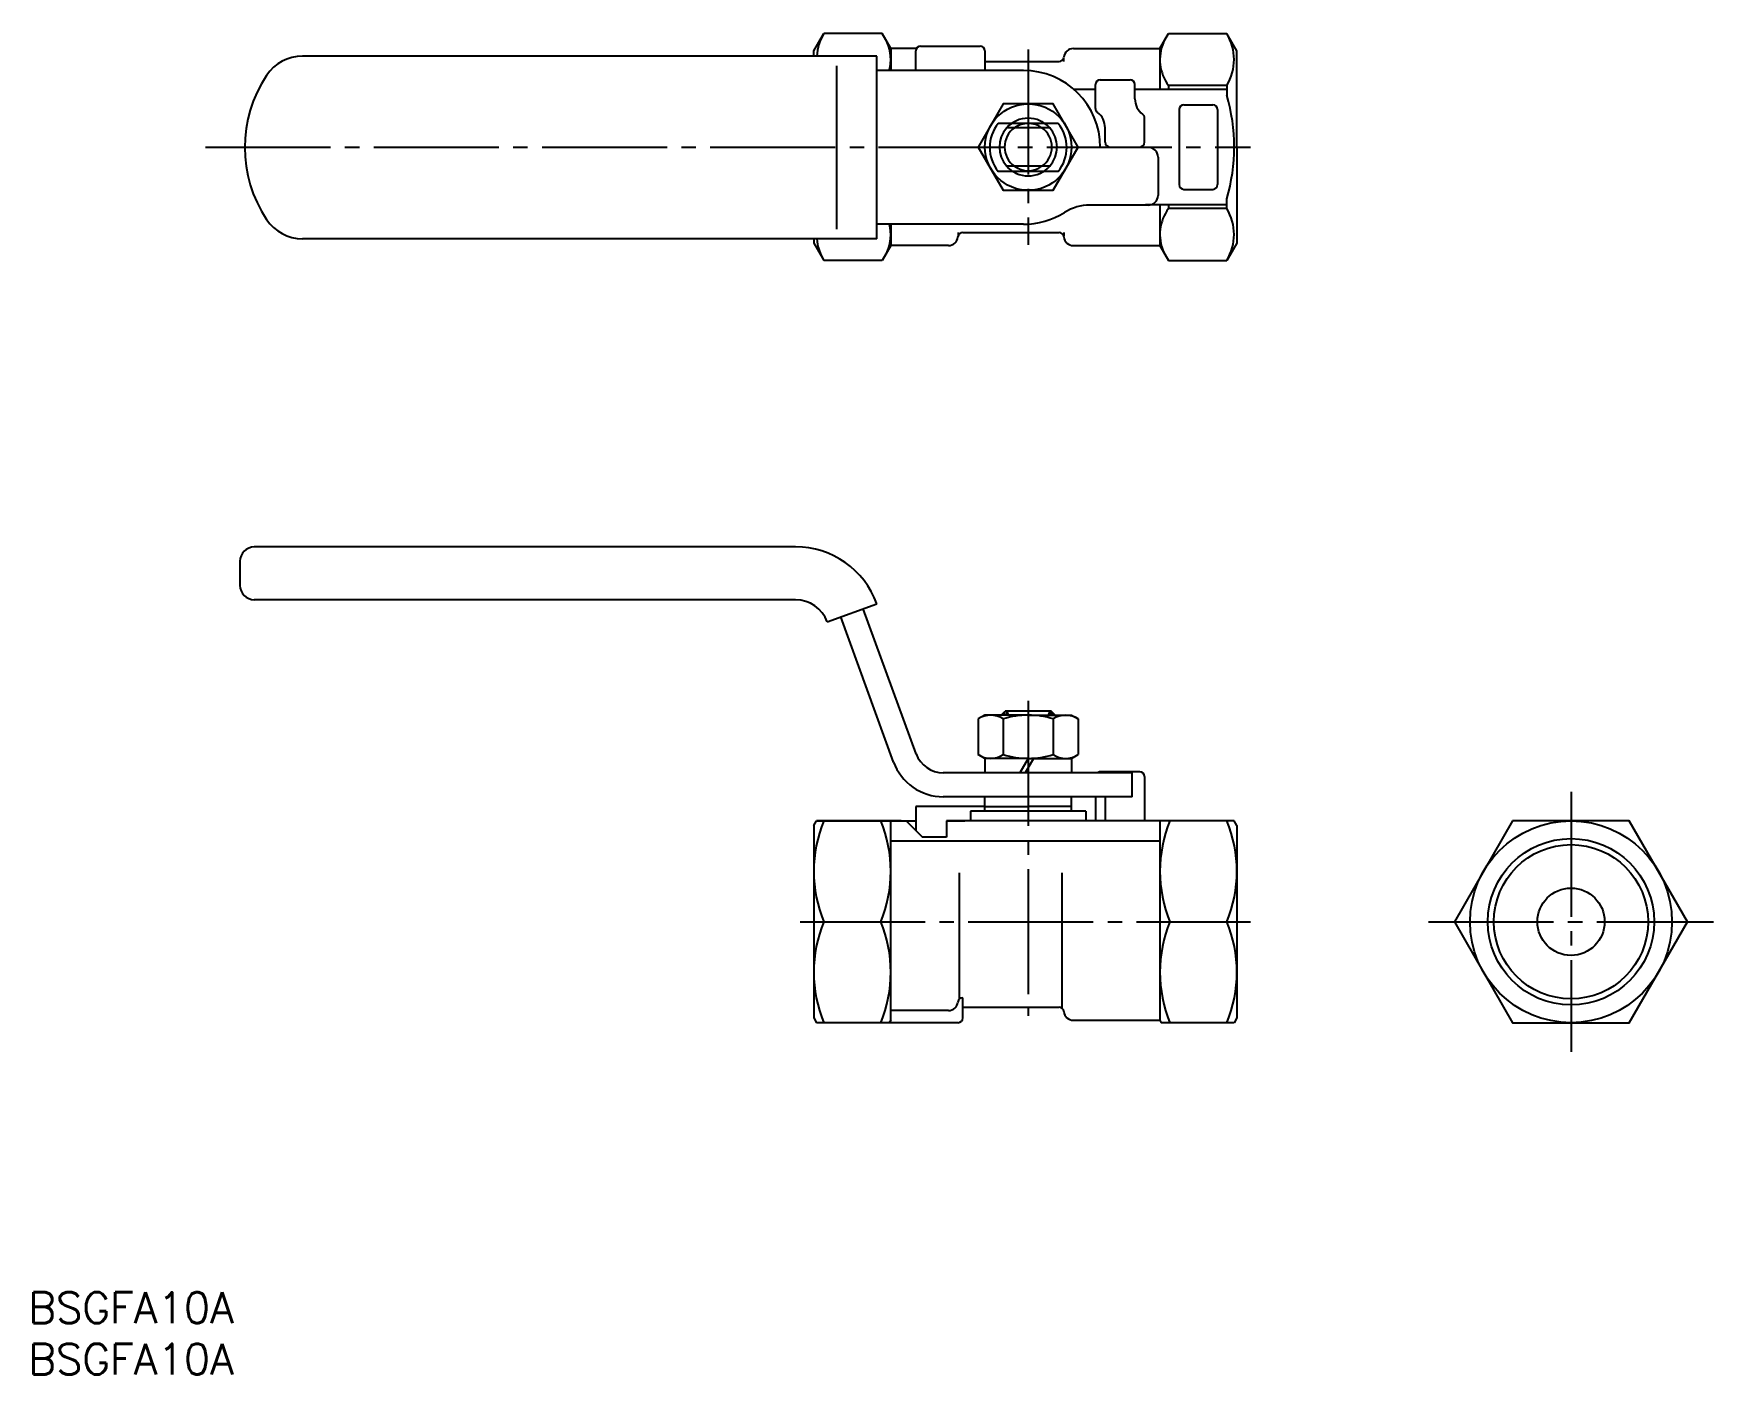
# Model space of a CAD drawing. Extents: x 97 to 271, y 121 to 260.
import ezdxf

# ---------------------------------------------------------------- set-up
doc = ezdxf.new("R2010")
doc.units = 0
doc.linetypes.add('CENTER', pattern=[17.5, 13, -1.5, 1.5, -1.5])
doc.layers.get('0').update_dxf_attribs({"linetype": 'CONTINUOUS'})
doc.layers.add('CENTER', color=1, linetype='CENTER')
doc.styles.get("Standard").update_dxf_attribs({"font": 'txt.shx', "bigfont": '@extfont2.shx'})

msp = doc.modelspace()

# ---------------------------------------------------------------- linework, layer by layer
at = {"color": 7, "linetype": 'CONTINUOUS'}
for p, q in [((177.81, 258.37), (178.85, 260.17)), ((184.91, 260.17), (178.85, 260.17)), ((185.81, 258.62), (184.91, 260.17)), ((188.48, 258.62), (185.81, 258.62)), ((185.81, 258.62), (185.81, 256.33)), ((188.91, 258.87), (195.11, 258.87)), ((204.81, 258.62), (213.81, 258.62)), ((213.81, 258.62), (214.7, 260.17)), ((213.81, 258.62), (213.81, 254.37)), ((214.7, 260.17), (220.77, 260.17)), ((221.81, 258.37), (220.77, 260.17)), ((184.36, 257.83), (124.63, 257.83)), ((177.81, 257.83), (177.81, 258.37)), ((184.36, 238.83), (184.36, 257.83)), ((188.41, 256.33), (188.41, 258.37)), ((195.61, 258.37), (195.61, 256.33)), ((195.61, 257.27), (203.32, 257.27)), ((203.81, 257.27), (203.81, 257.62)), ((221.81, 248.37), (221.81, 258.37)), ((199.61, 256.33), (184.36, 256.33)), ((207.61, 255.37), (210.71, 255.37)), ((207.11, 254.37), (204.85, 254.37)), ((207.11, 252.37), (207.11, 254.87)), ((211.21, 253.38), (211.21, 254.87)), ((220.77, 254.37), (211.21, 254.37)), ((220.77, 254.77), (214.7, 254.77)), ((214.7, 254.77), (214.7, 254.37)), ((220.77, 254.77), (220.77, 253.76)), ((215.81, 252.27), (215.81, 244.47)), ((216.31, 252.77), (219.31, 252.77)), ((219.81, 252.27), (219.81, 244.47)), ((203.23, 250.83), (196.99, 250.83)), ((202.35, 250.37), (197.87, 250.37)), ((208.11, 248.87), (208.11, 250.37)), ((212.21, 248.87), (212.21, 251.38)), ((212.61, 248.33), (207.61, 248.33)), ((208.61, 248.37), (211.71, 248.37)), ((221.81, 248.37), (221.81, 238.37)), ((202.35, 246.37), (197.87, 246.37)), ((213.61, 247.33), (213.61, 243.33)), ((203.23, 245.83), (196.99, 245.83)), ((216.31, 243.97), (219.31, 243.97)), ((220.77, 241.97), (220.77, 242.99)), ((212.61, 242.33), (206.54, 242.33)), ((220.77, 242.37), (212.32, 242.37)), ((213.81, 242.37), (213.81, 238.12)), ((214.7, 242.37), (214.7, 241.97)), ((220.77, 241.97), (214.7, 241.97)), ((199.61, 240.33), (184.36, 240.33)), ((185.81, 240.33), (185.81, 238.12)), ((192.81, 239.47), (192.81, 239.12)), ((193.3, 239.47), (203.32, 239.47)), ((203.81, 239.47), (203.81, 239.12)), ((184.36, 238.83), (124.63, 238.83)), ((177.81, 238.83), (177.81, 238.37)), ((177.81, 238.37), (178.85, 236.57)), ((185.81, 238.12), (184.91, 236.57)), ((191.81, 238.12), (185.81, 238.12)), ((204.81, 238.12), (213.81, 238.12)), ((213.81, 238.12), (214.7, 236.57)), ((221.81, 238.37), (220.77, 236.57)), ((184.91, 236.57), (178.85, 236.57)), ((214.7, 236.57), (220.77, 236.57)), ((175.91, 206.77), (119.61, 206.77)), ((118.11, 205.27), (118.11, 202.77)), ((175.91, 201.27), (119.61, 201.27)), ((179.2, 198.96), (184.36, 200.85)), ((186.1, 184.39), (180.61, 199.48)), ((188.45, 185.24), (182.95, 200.33)), ((195.61, 189.27), (194.91, 188.87)), ((194.91, 188.87), (194.91, 185.17)), ((200.11, 189.27), (195.61, 189.27)), ((197.31, 189.27), (197.71, 189.67)), ((197.51, 188.87), (197.51, 185.17)), ((202.51, 189.67), (197.71, 189.67)), ((197.87, 189.67), (197.87, 189.27)), ((200.11, 189.27), (204.61, 189.27)), ((202.35, 189.67), (202.35, 189.27)), ((202.91, 189.27), (202.51, 189.67)), ((202.71, 188.87), (202.71, 185.17)), ((204.61, 189.27), (205.31, 188.87)), ((205.31, 188.87), (205.31, 185.17)), ((195.61, 184.77), (194.91, 185.17)), ((195.61, 184.77), (195.61, 183.27)), ((200.11, 184.77), (195.61, 184.77)), ((200.11, 184.77), (195.61, 184.77)), ((200.11, 184.77), (199.24, 183.27)), ((200.66, 184.77), (199.79, 183.27)), ((200.11, 184.77), (204.61, 184.77)), ((200.11, 184.77), (204.61, 184.77)), ((203.11, 184.77), (204.61, 184.77)), ((203.11, 184.77), (204.61, 184.77)), ((203.11, 184.77), (204.61, 184.77)), ((204.61, 184.77), (205.31, 185.17)), ((204.61, 184.77), (204.61, 183.27)), ((200.11, 183.27), (191.27, 183.27)), ((210.91, 183.27), (200.11, 183.27)), ((211.71, 183.37), (207.61, 183.37)), ((210.91, 180.77), (210.91, 183.27)), ((212.21, 182.87), (212.21, 178.27)), ((200.11, 180.77), (191.27, 180.77)), ((195.61, 179.27), (195.61, 180.77)), ((210.91, 180.77), (200.11, 180.77)), ((204.61, 179.27), (204.61, 180.77)), ((207.11, 180.77), (207.11, 178.27)), ((208.11, 180.77), (208.11, 178.27)), ((177.81, 177.77), (178.1, 178.27)), ((177.81, 177.77), (178.1, 178.27)), ((186.91, 178.27), (178.1, 178.27)), ((178.1, 178.27), (188.34, 178.27)), ((185.81, 157.52), (185.81, 178.27)), ((187.41, 178.27), (189.11, 176.57)), ((195.61, 179.77), (188.41, 179.77)), ((188.41, 179.77), (188.41, 177.27)), ((200.11, 178.27), (191.61, 178.27)), ((191.61, 178.27), (191.61, 176.57)), ((191.61, 178.27), (193.51, 178.27)), ((194.11, 179.27), (194.11, 178.27)), ((200.11, 179.27), (194.11, 179.27)), ((195.61, 179.77), (200.11, 179.77)), ((204.61, 179.77), (200.11, 179.77)), ((206.11, 179.27), (200.11, 179.27)), ((221.52, 178.27), (200.11, 178.27)), ((206.11, 179.27), (206.11, 178.27)), ((213.81, 178.27), (213.81, 157.52)), ((221.81, 177.77), (221.52, 178.27)), ((221.81, 177.77), (221.52, 178.27)), ((177.81, 177.77), (177.81, 157.77)), ((191.61, 176.57), (189.11, 176.57)), ((221.81, 177.77), (221.81, 157.77)), ((213.81, 176.14), (185.81, 176.14)), ((192.97, 159.74), (192.97, 172.85)), ((203.65, 158.74), (203.65, 172.85)), ((193.3, 157.77), (193.3, 159.87)), ((177.81, 157.77), (178.1, 157.27)), ((192.8, 157.27), (178.1, 157.27)), ((185.81, 157.52), (185.66, 157.27)), ((191.81, 158.52), (185.81, 158.52)), ((193.3, 158.87), (203.32, 158.87)), ((204.81, 157.52), (213.81, 157.52)), ((213.81, 157.52), (213.95, 157.27)), ((221.52, 157.27), (213.95, 157.27)), ((221.81, 157.77), (221.52, 157.27))]:
    msp.add_line(p, q, dxfattribs=at)
at = {"color": 3, "linetype": 'CONTINUOUS'}
for p, q in [((180.21, 239.83), (180.21, 256.83)), ((197.65, 189.61), (197.65, 189.27)), ((197.87, 189.67), (198.04, 189.27)), ((202.35, 189.67), (202.19, 189.27)), ((202.57, 189.61), (202.57, 189.27))]:
    msp.add_line(p, q, dxfattribs=at)
at = {"color": 7, "linetype": 'CONTINUOUS'}
for points in [[(194.91, 248.37), (197.51, 243.87), (202.71, 243.87), (205.31, 248.37), (202.71, 252.87), (197.51, 252.87)], [(250.5, 178.27), (244.44, 167.77), (250.5, 157.27), (262.63, 157.27), (268.69, 167.77), (262.63, 178.27)]]:
    msp.add_lwpolyline(points, close=True, dxfattribs=at)
for centre, radius in [((200.11, 248.37), 4.5), ((256.57, 167.77), 10.5), ((256.57, 167.77), 8.02), ((256.57, 167.77), 3.5)]:
    msp.add_circle(centre, radius, dxfattribs=at)
at = {"color": 3}
msp.add_circle((256.57, 167.77), 8.65, dxfattribs=at)
at = {"color": 7, "linetype": 'CONTINUOUS'}
for centre, radius, start, end in [((183.33, 257.47), 5.23, 148.9236, 176.0894), ((181.29, 257.47), 4.52, 345.3438, 23.318), ((188.91, 258.37), 0.5, 90, 180), ((195.11, 258.37), 0.5, 0, 90), ((204.81, 257.62), 1, 90, 174.2608), ((218.33, 257.47), 4.52, 156.682, 216.682), ((216.29, 257.47), 5.23, 328.9236, 31.0764), ((124.63, 253.33), 4.5, 90, 146.251), ((203.32, 257.77), 0.5, 270, 354.2608), ((132.11, 248.33), 13.5, 146.251, 213.749), ((199.61, 248.33), 8, 0, 90), ((207.61, 254.87), 0.5, 90, 180), ((210.71, 254.87), 0.5, 0, 90), ((213.21, 253.38), 2, 180, 233.1301), ((201.92, 248.37), 19.61, 344.0626, 15.9374), ((207.61, 252.37), 0.5, 180, 233.1301), ((206.11, 250.37), 2, 0, 53.1301), ((211.71, 251.38), 0.5, 0, 53.1301), ((216.31, 252.27), 0.5, 90, 180), ((219.31, 252.27), 0.5, 0, 90), ((200.11, 248.33), 4, 141.3178, 218.6822), ((200.11, 248.37), 3, 138.1897, 221.8103), ((200.11, 248.37), 2.46, 54.4316, 125.5684), ((200.11, 248.37), 3, 318.1897, 41.8103), ((200.11, 248.33), 4, 321.3178, 38.6822), ((208.61, 248.87), 0.5, 180, 270), ((211.71, 248.87), 0.5, 270, 0), ((212.61, 247.33), 1, 0, 90), ((200.11, 248.37), 2.46, 234.4316, 305.5684), ((212.61, 243.33), 1, 270, 0), ((216.31, 244.47), 0.5, 180, 270), ((219.31, 244.47), 0.5, 270, 0), ((199.61, 248.33), 8, 270, 302.2042), ((206.54, 237.33), 5, 90, 122.2042), ((218.33, 239.27), 4.52, 143.318, 203.318), ((216.29, 239.27), 5.23, 328.9236, 31.0764), ((124.63, 243.33), 4.5, 213.749, 270), ((181.29, 239.27), 4.52, 336.682, 13.5379), ((193.3, 238.97), 0.5, 90, 174.2608), ((203.32, 238.97), 0.5, 5.7392, 90), ((183.33, 239.27), 5.23, 184.8505, 211.0764), ((191.81, 239.12), 1, 270, 354.2608), ((204.81, 239.12), 1, 185.7392, 270), ((119.61, 205.27), 1.5, 90, 180), ((175.91, 197.77), 9, 20, 90), ((119.61, 202.77), 1.5, 180, 270), ((175.91, 197.77), 3.5, 20, 90), ((196.21, 186.97), 2.3, 55.6158, 124.3842), ((200.11, 180.67), 8.6, 90, 107.588), ((200.11, 180.67), 8.6, 72.412, 90), ((204.01, 186.97), 2.3, 55.6158, 124.3842), ((191.27, 186.27), 3, 200, 270), ((191.27, 186.27), 5.5, 200, 270), ((196.21, 187.07), 2.3, 235.6158, 304.3842), ((200.11, 193.37), 8.6, 252.412, 270), ((200.11, 193.37), 8.6, 270, 287.588), ((204.01, 187.07), 2.3, 235.6158, 304.3842), ((207.61, 182.87), 0.5, 90, 126.8699), ((208.61, 182.87), 0.5, 90, 126.8699), ((211.71, 182.87), 0.5, 0, 90), ((191.59, 173.02), 13.78, 157.6062, 202.3938), ((172.03, 173.02), 13.78, 337.6062, 22.3938), ((227.59, 173.02), 13.78, 157.6062, 202.3938), ((208.03, 173.02), 13.78, 337.6062, 22.3938), ((191.59, 162.52), 13.78, 157.6062, 202.3938), ((172.03, 162.52), 13.78, 337.6062, 22.3938), ((227.59, 162.52), 13.78, 157.6062, 202.3938), ((208.03, 162.52), 13.78, 337.6062, 22.3938), ((191.81, 159.52), 1, 270, 354.2608), ((193.3, 159.37), 0.5, 90, 174.2608), ((192.8, 157.77), 0.5, 270, 360), ((203.32, 158.37), 0.5, 5.7392, 90), ((204.81, 158.52), 1, 185.7392, 270)]:
    msp.add_arc(centre, radius, start, end, dxfattribs=at)
at = {"color": 3, "linetype": 'CONTINUOUS'}
for radius, start, end in [(2.46, 125.5684, 234.4316), (3, 41.8103, 138.1897), (2.46, 305.5684, 54.4316), (3, 221.8103, 318.1897)]:
    msp.add_arc((200.11, 248.37), radius, start, end, dxfattribs=at)
at = {"layer": 'CENTER', "color": 1, "linetype": 'CENTER'}
for p, q in [((200.11, 258.53), (200.11, 238.21)), ((114.54, 248.37), (223.23, 248.37)), ((200.11, 190.74), (200.11, 157.97)), ((256.57, 181.29), (256.57, 154.25)), ((176.38, 167.77), (223.23, 167.77)), ((241.75, 167.77), (271.38, 167.77))]:
    msp.add_line(p, q, dxfattribs=at)

# ---------------------------------------------------------------- texts
at = {"color": 7, "linetype": 'CONTINUOUS'}
for p in [(96.1, 126.02), (96.1, 120.67)]:
    msp.add_text('BSGFA10A', height=3.2, dxfattribs=at).set_placement(p)

doc.saveas('drawing.dxf')
